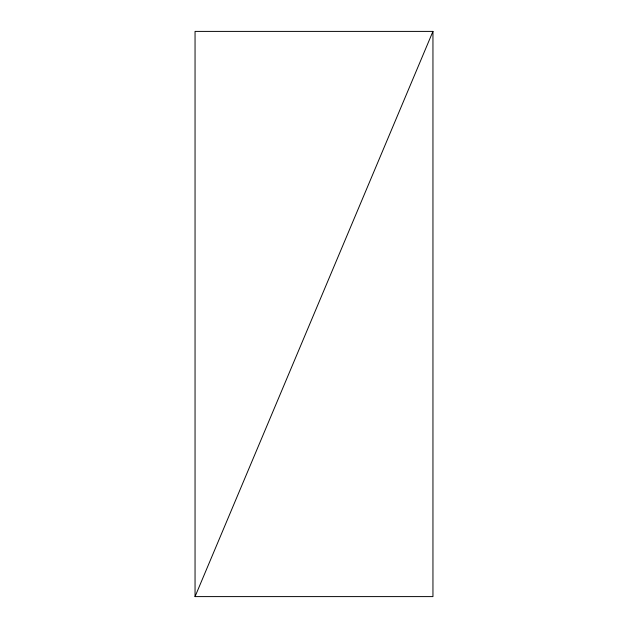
<?xml version="1.0" encoding="UTF-8"?>
<svg xmlns="http://www.w3.org/2000/svg" width="628" height="628" viewBox="0 0 628 628"><rect width="100%" height="100%" fill="white"/><g stroke="black" fill="none" stroke-linecap="round" stroke-linejoin="round"><path stroke-width="0.94" d="M195.049 596.6L432.951 31.4L195.049 31.4L195.049 596.6L432.951 596.6L432.951 31.4"/></g></svg>
